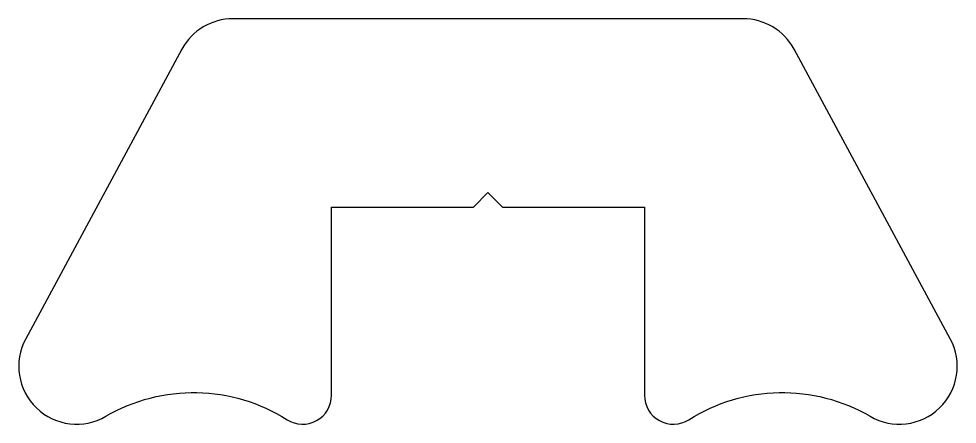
# Model space of a CAD drawing. Extents: x 160.1 to 192.5, y 226.3 to 240.3.
import ezdxf

# ---------------------------------------------------------------- set-up
doc = ezdxf.new("R2010")
doc.units = 0
doc.layers.add('ANA', color=220, linetype='CONTINUOUS')

msp = doc.modelspace()

# ---------------------------------------------------------------- linework, layer by layer
at = {"layer": 'ANA', "color": 7}
msp.add_lwpolyline([(170.862, 227.309), (170.862, 233.809), (175.762, 233.809), (176.262, 234.309), (176.762, 233.809), (181.662, 233.809), (181.662, 227.309, 0.591901), (183.199, 226.465, -0.281182), (189.452, 226.583, 0.758187), (192.222, 229.258), (186.829, 239.258, 0.275724), (185.068, 240.309), (176.262, 240.309), (167.456, 240.309, 0.275724), (165.695, 239.258), (160.302, 229.258, 0.758187), (163.072, 226.583, -0.281182), (169.325, 226.465, 0.591901)], format="xyb", close=True, dxfattribs=at)

doc.saveas('drawing.dxf')
